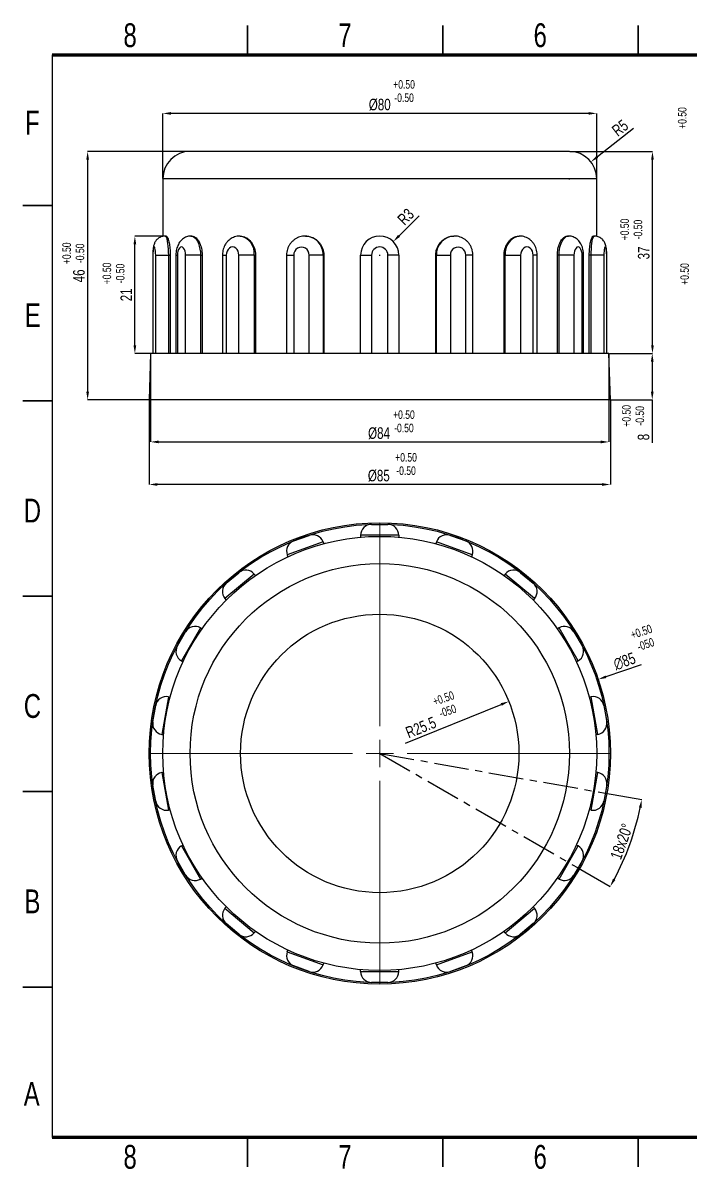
# Model space of a CAD drawing. Header units: millimetres. Extents: x 1664 to 1961, y 613 to 823.
# Drawn here: x 1664.4 to 1786.6, y 612.6 to 822.5 of the extents above; entities that cross this region are included whole.
import ezdxf

# ---------------------------------------------------------------- set-up
doc = ezdxf.new("R2010")
doc.units = ezdxf.units.MM
doc.linetypes.add('CENTER', pattern=[10.16, 6.35, -1.27, 1.27, -1.27])
doc.styles.add('SLDTEXTSTYLE0', font='TXT', dxfattribs={"width": 0.75})
doc.dimstyles.new('SLDDIMSTYLE30', dxfattribs={"dimtxt": 2.116667, "dimasz": 1.5, "dimexe": 0, "dimexo": 0.0625, "dimgap": 0.529167, "dimtad": 1, "dimdec": 0, "dimrnd": 1e-09, "dimzin": 12, "dimdsep": 46, "dimtxsty": 'SLDTEXTSTYLE0', "dimcen": 0.09, "dimadec": 0, "dimazin": 3, "dimtfac": 1, "dimtdec": 0, "dimtofl": 0, "dimtmove": 0, "dimatfit": 3, "dimfxl": 1, "dimfrac": 2, "dimtolj": 1, "dimtzin": 12, "dimarcsym": 0})

# ---------------------------------------------------------------- blocks, each defined once
blk = doc.blocks.new('SW_CENTERMARKSYMBOL_0')
at = {"color": 0, "linetype": 'Continuous', "lineweight": 0}
for p, q in [((0, 5), (0, 42.25)), ((0, 0), (0, 2.5)), ((-5, 0), (-42.25, 0)), ((0, 0), (-2.5, 0)), ((0, 0), (0, -2.5)), ((0, 0), (2.5, 0)), ((5, 0), (42.25, 0)), ((0, -5), (0, -42.25))]:
    blk.add_line(p, q, dxfattribs=at)
blk = doc.blocks.new('*D2')
at = {"color": 0, "lineweight": -2, "transparency": 16777216}
for p, q in [((1689.99, 794.06), (1689.99, 805.96)), ((1767.99, 805.96), (1691.49, 805.96)), ((1769.49, 794.06), (1769.49, 805.96))]:
    blk.add_line(p, q, dxfattribs=at)
at = {"color": 0, "transparency": 16777216}
for points in [[(1691.49, 806.21), (1691.49, 805.71), (1689.99, 805.96)], [(1767.99, 806.21), (1767.99, 805.71), (1769.49, 805.96)]]:
    blk.add_solid(points, dxfattribs=at)
at = {"layer": 'Defpoints', "color": 0, "transparency": 16777216}
for p in [(1689.99, 805.96), (1689.99, 794), (1769.49, 794)]:
    blk.add_point(p, dxfattribs=at)
at = {"color": 0, "transparency": 16777216, "insert": (1729.74, 807.55), "char_height": 2.117, "attachment_point": 5, "style": 'SLDTEXTSTYLE0'}
blk.add_mtext('\\A1;%%C80', dxfattribs=at)
blk = doc.blocks.new('*D3')
at = {"color": 0, "lineweight": -2, "transparency": 16777216}
for p, q in [((1687.49, 753.43), (1687.49, 738.01)), ((1771.99, 753.43), (1771.99, 738.01)), ((1770.49, 738.01), (1688.99, 738.01))]:
    blk.add_line(p, q, dxfattribs=at)
at = {"color": 0, "transparency": 16777216}
for points in [[(1688.99, 738.26), (1688.99, 737.76), (1687.49, 738.01)], [(1770.49, 738.26), (1770.49, 737.76), (1771.99, 738.01)]]:
    blk.add_solid(points, dxfattribs=at)
at = {"layer": 'Defpoints', "color": 0, "transparency": 16777216}
for p in [(1687.49, 753.5), (1771.99, 753.5), (1687.49, 738.01)]:
    blk.add_point(p, dxfattribs=at)
at = {"color": 0, "transparency": 16777216, "insert": (1729.57, 739.6), "char_height": 2.117, "attachment_point": 5, "style": 'SLDTEXTSTYLE0'}
blk.add_mtext('\\A1;%%C85', dxfattribs=at)
blk = doc.blocks.new('*D4')
at = {"color": 0, "lineweight": -2, "transparency": 16777216}
for p, q in [((1687.74, 761.93), (1687.74, 745.8)), ((1771.74, 761.93), (1771.74, 745.8)), ((1689.24, 745.8), (1770.24, 745.8))]:
    blk.add_line(p, q, dxfattribs=at)
at = {"color": 0, "transparency": 16777216}
for points in [[(1689.24, 746.05), (1689.24, 745.55), (1687.74, 745.8)], [(1770.24, 746.05), (1770.24, 745.55), (1771.74, 745.8)]]:
    blk.add_solid(points, dxfattribs=at)
at = {"layer": 'Defpoints', "color": 0, "transparency": 16777216}
for p in [(1687.74, 762), (1771.74, 762), (1771.74, 745.8)]:
    blk.add_point(p, dxfattribs=at)
at = {"color": 0, "transparency": 16777216, "insert": (1729.61, 747.38), "char_height": 2.117, "attachment_point": 5, "style": 'SLDTEXTSTYLE0'}
blk.add_mtext('\\A1;%%C84', dxfattribs=at)
blk = doc.blocks.new('*D5')
at = {"color": 0, "lineweight": -2, "transparency": 16777216}
for p, q in [((1694.93, 799), (1676.22, 799)), ((1676.22, 797.5), (1676.22, 755)), ((1687.43, 753.5), (1676.22, 753.5))]:
    blk.add_line(p, q, dxfattribs=at)
at = {"color": 0, "transparency": 16777216}
for points in [[(1675.97, 797.5), (1676.47, 797.5), (1676.22, 799)], [(1675.97, 755), (1676.47, 755), (1676.22, 753.5)]]:
    blk.add_solid(points, dxfattribs=at)
at = {"layer": 'Defpoints', "color": 0, "transparency": 16777216}
for p in [(1694.99, 799), (1676.22, 753.5), (1687.49, 753.5)]:
    blk.add_point(p, dxfattribs=at)
at = {"color": 0, "transparency": 16777216, "insert": (1674.63, 776.21), "char_height": 2.117, "attachment_point": 5, "rotation": 90, "style": 'SLDTEXTSTYLE0'}
blk.add_mtext('\\A1;46', dxfattribs=at)
blk = doc.blocks.new('*D6')
at = {"color": 0, "lineweight": -2, "transparency": 16777216}
for p, q in [((1690.62, 783.49), (1684.87, 783.49)), ((1684.87, 763.5), (1684.87, 781.99)), ((1687.68, 762), (1684.87, 762))]:
    blk.add_line(p, q, dxfattribs=at)
at = {"color": 0, "transparency": 16777216}
for points in [[(1684.62, 781.99), (1685.12, 781.99), (1684.87, 783.49)], [(1684.62, 763.5), (1685.12, 763.5), (1684.87, 762)]]:
    blk.add_solid(points, dxfattribs=at)
at = {"layer": 'Defpoints', "color": 0, "transparency": 16777216}
for p in [(1684.87, 783.49), (1690.68, 783.49), (1687.74, 762)]:
    blk.add_point(p, dxfattribs=at)
at = {"color": 0, "transparency": 16777216, "insert": (1683.29, 772.74), "char_height": 2.117, "attachment_point": 5, "rotation": 90, "style": 'SLDTEXTSTYLE0'}
blk.add_mtext('\\A1;21', dxfattribs=at)
blk = doc.blocks.new('*D7')
at = {"color": 0, "lineweight": -2, "transparency": 16777216}
for p, q in [((1771.81, 762), (1779.67, 762)), ((1779.67, 760.5), (1779.67, 755)), ((1772.06, 753.5), (1779.67, 753.5)), ((1779.67, 753.5), (1779.67, 745.63))]:
    blk.add_line(p, q, dxfattribs=at)
at = {"color": 0, "transparency": 16777216}
for points in [[(1779.42, 760.5), (1779.92, 760.5), (1779.67, 762)], [(1779.42, 755), (1779.92, 755), (1779.67, 753.5)]]:
    blk.add_solid(points, dxfattribs=at)
at = {"layer": 'Defpoints', "color": 0, "transparency": 16777216}
for p in [(1771.74, 762), (1779.67, 762), (1771.99, 753.5)]:
    blk.add_point(p, dxfattribs=at)
at = {"color": 0, "transparency": 16777216, "insert": (1778.08, 746.69), "char_height": 2.117, "attachment_point": 5, "rotation": 90, "style": 'SLDTEXTSTYLE0'}
blk.add_mtext('\\A1;8', dxfattribs=at)
blk = doc.blocks.new('*D8')
at = {"color": 0, "lineweight": -2, "transparency": 16777216}
for p, q in [((1764.56, 799), (1779.71, 799)), ((1779.71, 763.5), (1779.71, 797.5)), ((1771.81, 762), (1779.71, 762))]:
    blk.add_line(p, q, dxfattribs=at)
at = {"color": 0, "transparency": 16777216}
for points in [[(1779.46, 797.5), (1779.96, 797.5), (1779.71, 799)], [(1779.46, 763.5), (1779.96, 763.5), (1779.71, 762)]]:
    blk.add_solid(points, dxfattribs=at)
at = {"layer": 'Defpoints', "color": 0, "transparency": 16777216}
for p in [(1764.49, 799), (1779.71, 799), (1771.74, 762)]:
    blk.add_point(p, dxfattribs=at)
at = {"color": 0, "transparency": 16777216, "insert": (1778.12, 780.41), "char_height": 2.117, "attachment_point": 5, "rotation": 90, "style": 'SLDTEXTSTYLE0'}
blk.add_mtext('\\A1;37', dxfattribs=at)
blk = doc.blocks.new('*D9')
at = {"color": 0, "lineweight": -2, "transparency": 16777216}
for p, q in [((1776.21, 803.19), (1769.61, 798.01)), ((1764.4, 794), (1764.58, 794)), ((1764.49, 793.91), (1764.49, 794.09))]:
    blk.add_line(p, q, dxfattribs=at)
at = {"color": 0, "transparency": 16777216}
blk.add_solid([(1769.45, 798.2), (1769.76, 797.81), (1768.43, 797.08)], dxfattribs=at)
at = {"layer": 'Defpoints', "color": 0, "transparency": 16777216}
for p in [(1768.43, 797.08), (1764.49, 794)]:
    blk.add_point(p, dxfattribs=at)
at = {"color": 0, "transparency": 16777216, "insert": (1773.78, 803.3), "char_height": 2.117, "attachment_point": 5, "rotation": 38.1027, "style": 'SLDTEXTSTYLE0'}
blk.add_mtext('\\A1;R5', dxfattribs=at)
blk = doc.blocks.new('*D10')
at = {"color": 0, "lineweight": -2, "transparency": 16777216}
for p, q in [((1736.94, 787.23), (1733.27, 783.54)), ((1729.65, 780), (1729.83, 780)), ((1729.74, 779.91), (1729.74, 780.09))]:
    blk.add_line(p, q, dxfattribs=at)
at = {"color": 0, "transparency": 16777216}
blk.add_solid([(1733.09, 783.72), (1733.45, 783.36), (1732.21, 782.48)], dxfattribs=at)
at = {"layer": 'Defpoints', "color": 0, "transparency": 16777216}
for p in [(1732.21, 782.48), (1729.74, 780)]:
    blk.add_point(p, dxfattribs=at)
at = {"color": 0, "transparency": 16777216, "insert": (1734.51, 787.04), "char_height": 2.117, "attachment_point": 5, "rotation": 45.1323, "style": 'SLDTEXTSTYLE0'}
blk.add_mtext('\\A1;R3', dxfattribs=at)
blk = doc.blocks.new('*D17')
at = {"color": 0, "lineweight": -2, "transparency": 16777216}
blk.add_line((1734.44, 690.65), (1752.01, 697.73), dxfattribs=at)
at = {"color": 0, "transparency": 16777216}
blk.add_solid([(1751.91, 697.96), (1752.1, 697.49), (1753.4, 698.29)], dxfattribs=at)
at = {"layer": 'Defpoints', "color": 0, "transparency": 16777216}
for p in [(1753.4, 698.29), (1729.74, 688.76)]:
    blk.add_point(p, dxfattribs=at)
at = {"color": 0, "transparency": 16777216, "insert": (1737.28, 693.51), "char_height": 2.117, "attachment_point": 5, "rotation": 21.9341, "style": 'SLDTEXTSTYLE0'}
blk.add_mtext('\\A1;R25.5', dxfattribs=at)
blk = doc.blocks.new('*D18')
at = {"color": 0, "lineweight": -2, "transparency": 16777216}
for p, q in [((1771.12, 681.47), (1777.75, 680.3)), ((1766.13, 667.75), (1771.96, 664.39))]:
    blk.add_line(p, q, dxfattribs=at)
blk.add_arc((1729.74, 688.76), 48.75, 331.7631, 348.2369, dxfattribs=at)
at = {"color": 0, "transparency": 16777216}
for points in [[(1777.22, 678.87), (1777.71, 678.78), (1777.75, 680.3)], [(1772.91, 665.58), (1772.47, 665.82), (1771.96, 664.39)]]:
    blk.add_solid(points, dxfattribs=at)
at = {"layer": 'Defpoints', "color": 0, "transparency": 16777216}
for p in [(1729.74, 688.76), (1729.74, 688.76), (1771.06, 681.48), (1766.07, 667.79), (1774.5, 669.45)]:
    blk.add_point(p, dxfattribs=at)
at = {"color": 0, "transparency": 16777216, "insert": (1774.06, 672.63), "char_height": 2.117, "attachment_point": 5, "rotation": 70, "style": 'SLDTEXTSTYLE0'}
blk.add_mtext('\\A1;18x20°', dxfattribs=at)
blk = doc.blocks.new('*D19')
at = {"color": 0, "lineweight": -2, "transparency": 16777216}
for p, q in [((1777.61, 704.97), (1771.18, 702.79)), ((1729.65, 688.76), (1729.83, 688.76)), ((1729.74, 688.67), (1729.74, 688.85))]:
    blk.add_line(p, q, dxfattribs=at)
at = {"color": 0, "transparency": 16777216}
blk.add_solid([(1771.1, 703.03), (1771.26, 702.56), (1769.76, 702.31)], dxfattribs=at)
at = {"layer": 'Defpoints', "color": 0, "transparency": 16777216}
for p in [(1769.76, 702.31), (1689.73, 675.21)]:
    blk.add_point(p, dxfattribs=at)
at = {"color": 0, "transparency": 16777216, "insert": (1774.6, 705.63), "char_height": 2.117, "attachment_point": 5, "rotation": 18.7103, "style": 'SLDTEXTSTYLE0'}
blk.add_mtext('\\A1;∅85', dxfattribs=at)

msp = doc.modelspace()

# ---------------------------------------------------------------- linework, layer by layer
at = {"color": 7, "linetype": 'Continuous', "lineweight": 35}
for p, q in [((1705.51, 816.66), (1705.51, 822.03)), ((1741.29, 816.66), (1741.29, 822.03)), ((1777.07, 816.66), (1777.07, 822.03)), ((1669.73, 789.11), (1664.36, 789.11)), ((1669.73, 753.32), (1664.36, 753.32)), ((1664.36, 717.54), (1669.73, 717.54)), ((1669.73, 717.54), (1664.36, 717.54)), ((1669.73, 681.76), (1664.36, 681.76)), ((1669.73, 645.97), (1664.36, 645.97)), ((1705.51, 618.42), (1705.51, 613.05)), ((1741.29, 618.42), (1741.29, 613.05)), ((1777.07, 618.42), (1777.07, 613.05))]:
    msp.add_line(p, q, dxfattribs=at)
at = {"color": 7, "linetype": 'Continuous', "lineweight": 70}
for p, q in [((1669.73, 816.66), (1955.99, 816.66)), ((1955.99, 618.42), (1669.73, 618.42))]:
    msp.add_line(p, q, dxfattribs=at)
msp.add_line((1669.73, 816.66), (1669.73, 618.42))
at = {"linetype": 'Continuous', "lineweight": 25}
for p, q in [((1764.49, 799), (1694.99, 799)), ((1689.99, 794), (1689.99, 783.45)), ((1769.49, 794), (1689.99, 794)), ((1769.49, 783.45), (1769.49, 794)), ((1690.6, 783.5), (1690.4, 783.5)), ((1695.32, 783.5), (1695.15, 783.5)), ((1704.19, 783.5), (1704.06, 783.5)), ((1716.15, 783.5), (1716.08, 783.5)), ((1743.41, 783.5), (1743.34, 783.5)), ((1755.42, 783.5), (1755.29, 783.5)), ((1764.34, 783.5), (1764.17, 783.5)), ((1769.09, 783.5), (1768.89, 783.5)), ((1688.14, 780), (1688.14, 762)), ((1688.17, 780), (1688.14, 780)), ((1688.17, 780), (1688.17, 762)), ((1688.69, 762), (1688.69, 780)), ((1688.69, 780), (1691.01, 780)), ((1691.01, 780), (1691.36, 780)), ((1691.01, 780), (1691.01, 762)), ((1691.36, 780), (1691.36, 762)), ((1692.4, 780), (1692.4, 762)), ((1692.4, 780), (1692.66, 780)), ((1692.66, 780), (1692.66, 762)), ((1694.16, 762), (1694.16, 780)), ((1696.9, 780), (1694.16, 780)), ((1696.9, 780), (1696.9, 762)), ((1696.9, 780), (1697.2, 780)), ((1697.2, 780), (1697.2, 762)), ((1700.91, 780), (1700.91, 762)), ((1700.91, 780), (1701.63, 780)), ((1701.63, 780), (1701.63, 762)), ((1703.93, 762), (1703.93, 780)), ((1706.74, 780), (1703.93, 780)), ((1706.74, 780), (1706.74, 762)), ((1706.74, 780), (1706.97, 780)), ((1706.97, 780), (1706.97, 762)), ((1712.67, 780), (1712.67, 762)), ((1712.67, 780), (1713.99, 780)), ((1713.99, 780), (1713.99, 762)), ((1719.37, 780), (1716.8, 780)), ((1716.8, 762), (1716.8, 780)), ((1719.37, 780), (1719.37, 762)), ((1719.37, 780), (1719.49, 780)), ((1719.49, 780), (1719.49, 762)), ((1726.24, 780), (1728.24, 780)), ((1726.24, 762), (1726.24, 780)), ((1728.24, 780), (1728.24, 762)), ((1733.24, 780), (1731.24, 780)), ((1731.24, 762), (1731.24, 780)), ((1733.24, 780), (1733.24, 762)), ((1740, 762), (1740, 780)), ((1740.12, 780), (1740, 780)), ((1740.12, 780), (1742.68, 780)), ((1740.12, 762), (1740.12, 780)), ((1742.68, 780), (1742.68, 762)), ((1745.5, 762), (1745.5, 780)), ((1746.82, 780), (1745.5, 780)), ((1746.82, 762), (1746.82, 780)), ((1752.51, 762), (1752.51, 780)), ((1752.74, 780), (1752.51, 780)), ((1752.74, 762), (1752.74, 780)), ((1752.74, 780), (1755.56, 780)), ((1755.56, 780), (1755.56, 762)), ((1757.86, 762), (1757.86, 780)), ((1758.57, 780), (1757.86, 780)), ((1758.57, 762), (1758.57, 780)), ((1762.28, 762), (1762.28, 780)), ((1762.59, 780), (1762.28, 780)), ((1762.59, 762), (1762.59, 780)), ((1765.32, 780), (1762.59, 780)), ((1765.32, 780), (1765.32, 762)), ((1766.82, 762), (1766.82, 780)), ((1766.82, 780), (1767.09, 780)), ((1767.09, 762), (1767.09, 780)), ((1768.13, 762), (1768.13, 780)), ((1768.48, 780), (1768.13, 780)), ((1768.48, 762), (1768.48, 780)), ((1770.8, 780), (1768.48, 780)), ((1770.8, 780), (1770.8, 762)), ((1771.32, 762), (1771.32, 780)), ((1771.32, 780), (1771.35, 780)), ((1771.35, 762), (1771.35, 780)), ((1687.74, 762), (1687.49, 753.5)), ((1771.74, 762), (1687.74, 762)), ((1771.99, 753.5), (1771.74, 762)), ((1771.99, 753.5), (1687.49, 753.5)), ((1728.24, 730.71), (1731.24, 730.71)), ((1713.99, 727.67), (1716.8, 728.69)), ((1733.24, 728.71), (1726.24, 728.71)), ((1726.24, 728.71), (1726.24, 728.36)), ((1733.24, 728.71), (1733.24, 728.36)), ((1742.68, 728.69), (1745.5, 727.67)), ((1719.37, 727.5), (1712.79, 725.1)), ((1719.37, 727.5), (1719.49, 727.17)), ((1740.12, 727.5), (1740, 727.17)), ((1746.7, 725.1), (1740.12, 727.5)), ((1712.79, 725.1), (1712.91, 724.77)), ((1746.7, 725.1), (1746.57, 724.77)), ((1706.74, 721.61), (1701.38, 717.11)), ((1701.63, 719.93), (1703.93, 721.86)), ((1706.74, 721.61), (1706.97, 721.34)), ((1752.74, 721.61), (1752.51, 721.34)), ((1758.1, 717.11), (1752.74, 721.61)), ((1755.56, 721.86), (1757.86, 719.93)), ((1701.38, 717.11), (1701.61, 716.84)), ((1758.1, 717.11), (1757.88, 716.84)), ((1696.9, 711.77), (1693.4, 705.7)), ((1696.9, 711.77), (1697.2, 711.59)), ((1762.59, 711.77), (1762.28, 711.59)), ((1766.09, 705.7), (1762.59, 711.77)), ((1692.66, 708.44), (1694.16, 711.03)), ((1765.32, 711.03), (1766.82, 708.44)), ((1693.4, 705.7), (1693.7, 705.53)), ((1766.09, 705.7), (1765.78, 705.53)), ((1691.01, 699.14), (1689.79, 692.25)), ((1691.01, 699.14), (1691.36, 699.08)), ((1768.48, 699.14), (1768.13, 699.08)), ((1769.69, 692.25), (1768.48, 699.14)), ((1688.17, 694.57), (1688.69, 697.52)), ((1770.8, 697.52), (1771.32, 694.57)), ((1689.79, 692.25), (1690.14, 692.19)), ((1769.69, 692.25), (1769.34, 692.19)), ((1689.79, 685.27), (1690.14, 685.33)), ((1689.79, 685.27), (1691.01, 678.38)), ((1768.48, 678.38), (1769.69, 685.27)), ((1769.69, 685.27), (1769.34, 685.33)), ((1688.69, 680), (1688.17, 682.95)), ((1771.32, 682.95), (1770.8, 680)), ((1691.01, 678.38), (1691.36, 678.44)), ((1768.48, 678.38), (1768.13, 678.44)), ((1693.4, 671.82), (1693.7, 671.99)), ((1693.4, 671.82), (1696.9, 665.75)), ((1762.59, 665.75), (1766.09, 671.82)), ((1766.09, 671.82), (1765.78, 671.99)), ((1694.16, 666.49), (1692.66, 669.08)), ((1766.82, 669.08), (1765.32, 666.49)), ((1696.9, 665.75), (1697.2, 665.93)), ((1762.59, 665.75), (1762.28, 665.93)), ((1701.38, 660.41), (1701.61, 660.68)), ((1701.38, 660.41), (1706.74, 655.91)), ((1752.74, 655.91), (1758.1, 660.41)), ((1758.1, 660.41), (1757.88, 660.68)), ((1703.93, 655.66), (1701.63, 657.59)), ((1757.86, 657.59), (1755.56, 655.66)), ((1706.74, 655.91), (1706.97, 656.18)), ((1752.74, 655.91), (1752.51, 656.18)), ((1712.79, 652.42), (1712.91, 652.75)), ((1746.7, 652.42), (1746.57, 652.75)), ((1712.79, 652.42), (1719.37, 650.02)), ((1740.12, 650.02), (1746.7, 652.42)), ((1716.8, 648.83), (1713.99, 649.85)), ((1719.37, 650.02), (1719.49, 650.36)), ((1726.24, 648.81), (1726.24, 649.16)), ((1726.24, 648.81), (1733.24, 648.81)), ((1733.24, 648.81), (1733.24, 649.16)), ((1740.12, 650.02), (1740, 650.36)), ((1745.5, 649.85), (1742.68, 648.83)), ((1731.24, 646.81), (1728.24, 646.81))]:
    msp.add_line(p, q, dxfattribs=at)
at = {"linetype": 'CENTER'}
for q in [(1771.06, 681.48), (1766.07, 667.79)]:
    msp.add_line((1729.74, 688.76), q, dxfattribs=at)
at = {"linetype": 'Continuous', "lineweight": 25, "flags": 128}
for points in [[(1690.4, 783.5), (1690.45, 783.49), (1690.55, 783.39), (1690.64, 783.2), (1690.73, 782.93), (1690.81, 782.57), (1690.88, 782.15), (1690.93, 781.66), (1690.97, 781.13), (1691, 780.57), (1691.01, 780)], [(1695.15, 783.5), (1695.29, 783.49), (1695.57, 783.39), (1695.85, 783.2), (1696.1, 782.93), (1696.33, 782.57), (1696.53, 782.15), (1696.68, 781.66), (1696.8, 781.13), (1696.87, 780.57), (1696.9, 780)], [(1762.59, 780), (1762.61, 780.57), (1762.69, 781.13), (1762.8, 781.66), (1762.96, 782.15), (1763.16, 782.57), (1763.38, 782.93), (1763.64, 783.2), (1763.91, 783.39), (1764.2, 783.49), (1764.34, 783.5)], [(1768.48, 780), (1768.49, 780.57), (1768.51, 781.13), (1768.55, 781.66), (1768.61, 782.15), (1768.67, 782.57), (1768.75, 782.93), (1768.84, 783.2), (1768.94, 783.39), (1769.04, 783.49), (1769.09, 783.5)], [(1688.69, 780), (1688.68, 780.39), (1688.66, 780.75), (1688.61, 781.06), (1688.56, 781.3), (1688.5, 781.45), (1688.43, 781.5), (1688.36, 781.45), (1688.3, 781.3), (1688.25, 781.06), (1688.2, 780.75), (1688.18, 780.39), (1688.17, 780)], [(1694.16, 780), (1694.14, 780.39), (1694.06, 780.75), (1693.94, 781.06), (1693.79, 781.3), (1693.61, 781.45), (1693.41, 781.5), (1693.22, 781.45), (1693.04, 781.3), (1692.88, 781.06), (1692.76, 780.75), (1692.69, 780.39), (1692.66, 780)], [(1703.93, 780), (1703.89, 780.39), (1703.77, 780.75), (1703.59, 781.06), (1703.35, 781.3), (1703.08, 781.45), (1702.78, 781.5), (1702.48, 781.45), (1702.2, 781.3), (1701.97, 781.06), (1701.78, 780.75), (1701.67, 780.39), (1701.63, 780)], [(1757.86, 780), (1757.82, 780.39), (1757.7, 780.75), (1757.52, 781.06), (1757.28, 781.3), (1757.01, 781.45), (1756.71, 781.5), (1756.41, 781.45), (1756.13, 781.3), (1755.9, 781.06), (1755.71, 780.75), (1755.6, 780.39), (1755.56, 780)], [(1766.82, 780), (1766.8, 780.39), (1766.72, 780.75), (1766.6, 781.06), (1766.45, 781.3), (1766.27, 781.45), (1766.07, 781.5), (1765.88, 781.45), (1765.7, 781.3), (1765.54, 781.06), (1765.42, 780.75), (1765.35, 780.39), (1765.32, 780)], [(1771.32, 780), (1771.31, 780.39), (1771.28, 780.75), (1771.24, 781.06), (1771.19, 781.3), (1771.12, 781.45), (1771.06, 781.5), (1770.99, 781.45), (1770.93, 781.3), (1770.87, 781.06), (1770.83, 780.75), (1770.8, 780.39), (1770.8, 780)]]:
    msp.add_lwpolyline(points, dxfattribs=at)
at = {"linetype": 'Continuous', "lineweight": 25}
for radius in [42.25, 42, 39.75, 34.75, 25.5]:
    msp.add_circle((1729.74, 688.76), radius, dxfattribs=at)
for centre, radius, start, end in [((1694.99, 794), 5, 90, 180), ((1764.49, 794), 5, 0, 90), ((1703.62, 780.38), 3.15, 353.0486, 81.9214), ((1715.98, 780.11), 3.39, 358.1748, 88.4415), ((1729.74, 780), 3.5, 0, 180), ((1743.51, 780.1), 3.39, 91.9223, 181.8173), ((1755.87, 780.38), 3.15, 98.2176, 186.9376), ((1715.4, 780.07), 1.41, 357.1325, 182.8675), ((1729.74, 780), 1.5, 0, 180), ((1744.09, 780.07), 1.41, 357.1325, 182.8675), ((1728.24, 728.71), 2, 90, 180), ((1731.24, 728.71), 2, 0, 90), ((1717.49, 726.81), 2, 20, 110), ((1742, 726.81), 2, 70, 160), ((1714.67, 725.79), 2, 110, 200), ((1744.82, 725.79), 2, 340, 70), ((1705.21, 720.33), 2, 40, 130), ((1754.27, 720.33), 2, 50, 140), ((1702.91, 718.4), 2, 130, 220), ((1756.57, 718.4), 2, 320, 50), ((1695.9, 710.03), 2, 60, 150), ((1763.59, 710.03), 2, 30, 120), ((1694.4, 707.44), 2, 150, 240), ((1765.09, 707.44), 2, 300, 30), ((1690.66, 697.17), 2, 80, 170), ((1768.83, 697.17), 2, 10, 100), ((1690.14, 694.22), 2, 170, 260), ((1769.35, 694.22), 2, 280, 10), ((1690.14, 683.3), 2, 100, 190), ((1769.35, 683.3), 2, 350, 80), ((1690.66, 680.35), 2, 190, 280), ((1768.83, 680.35), 2, 260, 350), ((1694.4, 670.08), 2, 120, 210), ((1765.09, 670.08), 2, 330, 60), ((1695.9, 667.49), 2, 210, 300), ((1763.59, 667.49), 2, 240, 330), ((1702.91, 659.12), 2, 140, 230), ((1756.57, 659.12), 2, 310, 40), ((1705.21, 657.19), 2, 230, 320), ((1754.27, 657.19), 2, 220, 310), ((1714.67, 651.73), 2, 160, 250), ((1744.82, 651.73), 2, 290, 20), ((1717.49, 650.71), 2, 250, 340), ((1728.24, 648.81), 2, 180, 270), ((1731.24, 648.81), 2, 270, 0), ((1742, 650.71), 2, 200, 290)]:
    msp.add_arc(centre, radius, start, end, dxfattribs=at)
for points, knots in [([(1690.4, 783.49), (1690.38, 783.49), (1690.22, 783.5), (1689.94, 783.45), (1689.58, 783.34), (1689.28, 783.17), (1689.01, 782.97), (1688.79, 782.74), (1688.62, 782.49), (1688.49, 782.24), (1688.38, 781.97), (1688.29, 781.65), (1688.22, 781.3), (1688.18, 780.9), (1688.15, 780.5), (1688.14, 780.19), (1688.14, 780.03), (1688.14, 780)], [0, 0, 0, 0, 0.014822, 0.09475, 0.169618, 0.240369, 0.307738, 0.372341, 0.434847, 0.496635, 0.560552, 0.632848, 0.728418, 0.817927, 0.900824, 0.98122, 1, 1, 1, 1]), ([(1690.6, 783.49), (1690.62, 783.49), (1690.68, 783.49), (1690.78, 783.37), (1690.89, 783.16), (1691, 782.86), (1691.11, 782.48), (1691.2, 782.03), (1691.27, 781.52), (1691.33, 780.96), (1691.35, 780.45), (1691.36, 780.12), (1691.36, 780)], [0, 0, 0, 0, 0.072667, 0.179606, 0.286547, 0.393636, 0.500725, 0.608179, 0.715632, 0.8231, 0.930567, 1, 1, 1, 1]), ([(1695.15, 783.5), (1695, 783.49), (1694.72, 783.48), (1694.32, 783.36), (1693.95, 783.19), (1693.61, 782.96), (1693.32, 782.68), (1693.05, 782.36), (1692.83, 781.98), (1692.65, 781.55), (1692.51, 781.08), (1692.42, 780.58), (1692.4, 780.21), (1692.4, 780.02), (1692.4, 780)], [0, 0, 0, 0, 0.085053, 0.16949, 0.25203, 0.333933, 0.41661, 0.501729, 0.591132, 0.686198, 0.78638, 0.888168, 0.98475, 1, 1, 1, 1]), ([(1695.32, 783.49), (1695.39, 783.49), (1695.55, 783.49), (1695.82, 783.37), (1696.11, 783.16), (1696.38, 782.86), (1696.63, 782.48), (1696.84, 782.03), (1697.01, 781.52), (1697.13, 780.96), (1697.19, 780.45), (1697.2, 780.12), (1697.2, 780)], [0, 0, 0, 0, 0.072667, 0.179606, 0.286547, 0.393636, 0.500725, 0.608179, 0.715632, 0.8231, 0.930567, 1, 1, 1, 1]), ([(1704.06, 783.49), (1703.99, 783.49), (1703.75, 783.5), (1703.37, 783.42), (1702.92, 783.28), (1702.5, 783.06), (1702.12, 782.78), (1701.78, 782.44), (1701.49, 782.05), (1701.25, 781.61), (1701.07, 781.13), (1700.95, 780.63), (1700.92, 780.24), (1700.92, 780.04), (1700.91, 780)], [0, 0, 0, 0, 0.043236, 0.135035, 0.225936, 0.316571, 0.407576, 0.499535, 0.592909, 0.687952, 0.784674, 0.882888, 0.978387, 1, 1, 1, 1]), ([(1704.19, 783.49), (1704.29, 783.49), (1704.55, 783.49), (1704.95, 783.37), (1705.38, 783.16), (1705.79, 782.86), (1706.15, 782.48), (1706.46, 782.03), (1706.7, 781.52), (1706.87, 780.96), (1706.96, 780.45), (1706.97, 780.12), (1706.97, 780)], [0, 0, 0, 0, 0.072667, 0.179606, 0.286547, 0.393636, 0.500725, 0.608179, 0.715632, 0.8231, 0.930567, 1, 1, 1, 1]), ([(1716.07, 783.49), (1716, 783.49), (1715.76, 783.5), (1715.36, 783.43), (1714.87, 783.28), (1714.4, 783.06), (1713.98, 782.77), (1713.6, 782.42), (1713.28, 782.02), (1713.02, 781.57), (1712.82, 781.08), (1712.7, 780.58), (1712.67, 780.21), (1712.67, 780.02), (1712.67, 780)], [0, 0, 0, 0, 0.037816, 0.132734, 0.227447, 0.322088, 0.416796, 0.511696, 0.606895, 0.702464, 0.798445, 0.894843, 0.986907, 1, 1, 1, 1]), ([(1716.15, 783.49), (1716.27, 783.49), (1716.58, 783.49), (1717.07, 783.37), (1717.6, 783.16), (1718.08, 782.86), (1718.51, 782.48), (1718.88, 782.03), (1719.17, 781.52), (1719.37, 780.96), (1719.48, 780.45), (1719.49, 780.12), (1719.49, 780)], [0, 0, 0, 0, 0.072667, 0.179606, 0.286547, 0.393636, 0.500725, 0.608179, 0.715632, 0.8231, 0.930567, 1, 1, 1, 1]), ([(1740, 780), (1740.01, 780.19), (1740.03, 780.59), (1740.17, 781.16), (1740.41, 781.7), (1740.72, 782.19), (1741.11, 782.62), (1741.57, 782.98), (1742.07, 783.25), (1742.61, 783.42), (1743.03, 783.5), (1743.28, 783.49), (1743.34, 783.49)], [0, 0, 0, 0, 0.107106, 0.214214, 0.321307, 0.428403, 0.535759, 0.643115, 0.750648, 0.858178, 0.965426, 1, 1, 1, 1]), ([(1746.82, 780), (1746.81, 780.13), (1746.8, 780.44), (1746.71, 780.92), (1746.53, 781.43), (1746.29, 781.9), (1745.97, 782.32), (1745.6, 782.7), (1745.17, 783.01), (1744.71, 783.25), (1744.22, 783.41), (1743.78, 783.49), (1743.5, 783.49), (1743.4, 783.49)], [0, 0, 0, 0, 0.074057, 0.171003, 0.26814, 0.365308, 0.462381, 0.559237, 0.655766, 0.751889, 0.847569, 0.942815, 1, 1, 1, 1]), ([(1752.51, 780), (1752.52, 780.19), (1752.54, 780.59), (1752.66, 781.16), (1752.86, 781.7), (1753.13, 782.19), (1753.46, 782.62), (1753.83, 782.98), (1754.25, 783.25), (1754.69, 783.42), (1755.05, 783.5), (1755.24, 783.49), (1755.29, 783.49)], [0, 0, 0, 0, 0.107106, 0.214214, 0.321307, 0.428403, 0.535759, 0.643115, 0.750648, 0.858178, 0.965426, 1, 1, 1, 1]), ([(1758.57, 780), (1758.57, 780.12), (1758.56, 780.42), (1758.48, 780.9), (1758.32, 781.41), (1758.09, 781.9), (1757.79, 782.33), (1757.45, 782.7), (1757.07, 783), (1756.64, 783.25), (1756.17, 783.41), (1755.75, 783.49), (1755.51, 783.49), (1755.42, 783.49)], [0, 0, 0, 0, 0.068101, 0.169328, 0.271552, 0.374453, 0.477478, 0.569109, 0.659374, 0.758309, 0.855305, 0.950157, 1, 1, 1, 1]), ([(1762.28, 780), (1762.29, 780.19), (1762.3, 780.59), (1762.39, 781.16), (1762.53, 781.7), (1762.71, 782.19), (1762.94, 782.62), (1763.2, 782.98), (1763.48, 783.25), (1763.77, 783.42), (1764.01, 783.5), (1764.14, 783.49), (1764.17, 783.49)], [0, 0, 0, 0, 0.107106, 0.214214, 0.321307, 0.428403, 0.535759, 0.643115, 0.750648, 0.858178, 0.965426, 1, 1, 1, 1]), ([(1767.09, 780), (1767.09, 780.1), (1767.08, 780.37), (1767.03, 780.83), (1766.91, 781.35), (1766.73, 781.83), (1766.5, 782.26), (1766.23, 782.62), (1765.92, 782.92), (1765.58, 783.17), (1765.2, 783.35), (1764.79, 783.46), (1764.5, 783.51), (1764.34, 783.5), (1764.34, 783.5)], [0, 0, 0, 0, 0.05828, 0.16103, 0.266819, 0.377882, 0.475153, 0.566996, 0.654698, 0.739843, 0.823533, 0.906478, 0.997598, 1, 1, 1, 1]), ([(1768.13, 780), (1768.13, 780.19), (1768.14, 780.59), (1768.18, 781.16), (1768.24, 781.7), (1768.32, 782.19), (1768.42, 782.62), (1768.52, 782.98), (1768.63, 783.25), (1768.75, 783.42), (1768.83, 783.5), (1768.88, 783.49), (1768.89, 783.49)], [0, 0, 0, 0, 0.107106, 0.214214, 0.321307, 0.428403, 0.535759, 0.643115, 0.750648, 0.858178, 0.965426, 1, 1, 1, 1]), ([(1771.35, 780), (1771.35, 780.07), (1771.34, 780.29), (1771.33, 780.64), (1771.29, 781.06), (1771.23, 781.48), (1771.14, 781.87), (1771.01, 782.22), (1770.85, 782.51), (1770.65, 782.79), (1770.4, 783.03), (1770.1, 783.24), (1769.76, 783.39), (1769.42, 783.48), (1769.19, 783.49), (1769.09, 783.49)], [0, 0, 0, 0, 0.044314, 0.129287, 0.216582, 0.310677, 0.425568, 0.502161, 0.570125, 0.640051, 0.712158, 0.786218, 0.861698, 0.938045, 1, 1, 1, 1])]:
    msp.add_open_spline(points, degree=3, knots=knots, dxfattribs=at)

# ---------------------------------------------------------------- block references
at = {"linetype": 'Continuous', "lineweight": 0}
msp.add_blockref('SW_CENTERMARKSYMBOL_0', (1729.74, 688.76), dxfattribs=at)

# ---------------------------------------------------------------- texts
at = {"color": 7, "linetype": 'Continuous', "lineweight": 0, "char_height": 4.36, "attachment_point": 2, "style": 'SLDTEXTSTYLE0'}
for s, insert in [('8', (1684, 822.46)), ('7', (1723.36, 822.46)), ('6', (1759.14, 822.46)), ('F', (1666.1, 806.44)), ('E', (1666.16, 771.2)), ('D', (1666.1, 735.41)), ('C', (1666.1, 699.63)), ('B', (1666.11, 663.85)), ('A', (1665.97, 628.6)), ('8', (1684, 617.07)), ('7', (1723.36, 617.07)), ('6', (1759.14, 617.07))]:
    msp.add_mtext(s, dxfattribs=dict(at, insert=insert))
at = {"color": 7, "linetype": 'Continuous', "lineweight": 18, "char_height": 1.565, "attachment_point": 2, "style": 'SLDTEXTSTYLE0'}
for s, insert in [('\\A1;+0.50', (1734.2, 812.05)), ('\\A1;-0.50', (1734.2, 809.61)), ('\\A1;+0.50', (1734.17, 751.58)), ('\\A1;-0.50', (1734.17, 749.14)), ('\\A1;+0.50', (1734.56, 743.76)), ('\\A1;-0.50', (1734.56, 741.32))]:
    msp.add_mtext(s, dxfattribs=dict(at, insert=insert))
for s, insert, rotation in [('\\A1;+0.50', (1784.38, 805.11), 90), ('\\A1;+0.50', (1773.83, 784.7), 90), ('\\A1;-0.50', (1776.27, 784.7), 90), ('\\A1;+0.50', (1671.59, 780.34), 90), ('\\A1;-0.50', (1674.03, 780.34), 90), ('\\A1;+0.50', (1678.96, 776.65), 90), ('\\A1;-0.50', (1681.4, 776.65), 90), ('\\A1;+0.50', (1784.82, 776.55), 90), ('\\A1;+0.50', (1774.16, 750.58), 90), ('\\A1;-0.50', (1776.61, 750.58), 90), ('\\A1;+0.50', (1777.42, 711.79), 18.7103), ('\\A1;-050', (1778.21, 709.48), 18.7103), ('\\A1;+0.50', (1741.16, 699.6), 18.7103), ('\\A1;-050', (1741.94, 697.29), 18.7103)]:
    msp.add_mtext(s, dxfattribs=dict(at, insert=insert, rotation=rotation))

# ---------------------------------------------------------------- dimensions: what is measured, and where the dimension line sits
dim = msp.add_linear_dim(base=(1689.99311454, 805.95940975), p1=(1769.49311454, 793.99695964), p2=(1689.99311454, 793.99695964), text='%%C<>', dimstyle='SLDDIMSTYLE30')
dim.commit()
dim.dimension.update_dxf_attribs({"geometry": '*D2', "text_midpoint": (1729.74311454, 807.54690975)})
dim = msp.add_radius_dim(center=(1764.49, 794), mpoint=(1768.43, 797.08), dimstyle='SLDDIMSTYLE30')
dim.commit()
dim.dimension.update_dxf_attribs({"geometry": '*D9', "text_midpoint": (1774.76, 802.05), "dimtype": 164})
for base, p1, p2, picture, middle in [((1676.22006461, 753.49695964), (1694.99311454, 798.99695964), (1687.49311454, 753.49695964), '*D5', (1676.22006461, 776.21241705)), ((1779.71, 799), (1771.74, 762), (1764.49, 799), '*D8', (1779.71, 780.41))]:
    dim = msp.add_linear_dim(base=base, p1=p1, p2=p2, angle=90, dimstyle='SLDDIMSTYLE30')
    dim.commit()
    dim.dimension.update_dxf_attribs({"geometry": picture, "text_midpoint": middle, "dimtype": 160})
dim = msp.add_radius_dim(center=(1729.7431, 779.997), mpoint=(1732.2123, 782.4775), dimstyle='SLDDIMSTYLE30')
dim.commit()
dim.dimension.update_dxf_attribs({"geometry": '*D10', "text_midpoint": (1734.5102, 787.0363)})
dim = msp.add_linear_dim(base=(1684.87, 783.49), p1=(1687.74, 762), p2=(1690.68, 783.49), angle=90, dimstyle='SLDDIMSTYLE30')
dim.commit()
dim.dimension.update_dxf_attribs({"geometry": '*D6', "text_midpoint": (1683.29, 772.74)})
for base, p1, p2, picture, middle in [((1771.74, 745.8), (1687.74, 762), (1771.74, 762), '*D4', (1729.61, 745.8)), ((1687.49311454, 738.01349379), (1771.99311454, 753.49695964), (1687.49311454, 753.49695964), '*D3', (1729.57419243, 738.01349379))]:
    dim = msp.add_linear_dim(base=base, p1=p1, p2=p2, text='%%C<>', dimstyle='SLDDIMSTYLE30')
    dim.commit()
    dim.dimension.update_dxf_attribs({"geometry": picture, "text_midpoint": middle, "dimtype": 160})
dim = msp.add_linear_dim(base=(1779.67, 762), p1=(1771.99, 753.5), p2=(1771.74, 762), angle=90, text='8', dimstyle='SLDDIMSTYLE30')
dim.commit()
dim.dimension.update_dxf_attribs({"geometry": '*D7', "text_midpoint": (1779.67, 746.69), "dimtype": 160})
dim = msp.add_diameter_dim_2p(p1=(1689.7259, 675.2074), p2=(1769.7603, 702.3136), dimstyle='SLDDIMSTYLE30')
dim.commit()
dim.dimension.update_dxf_attribs({"geometry": '*D19', "text_midpoint": (1774.5985, 705.6283)})
dim = msp.add_radius_dim(center=(1729.74, 688.76), mpoint=(1753.4, 698.29), text='R25.5', dimstyle='SLDDIMSTYLE30')
dim.commit()
dim.dimension.update_dxf_attribs({"geometry": '*D17', "text_midpoint": (1737.88, 692.04), "dimtype": 164})
dim = msp.add_angular_dim_2l(base=(1774.5, 669.45), line1=((1729.74, 688.76), (1766.07, 667.79)), line2=((1729.74, 688.76), (1771.06, 681.48)), text='18x<>', dimstyle='SLDDIMSTYLE30')
dim.commit()
dim.dimension.update_dxf_attribs({"geometry": '*D18', "text_midpoint": (1774.06, 672.63)})

doc.saveas('drawing.dxf')
